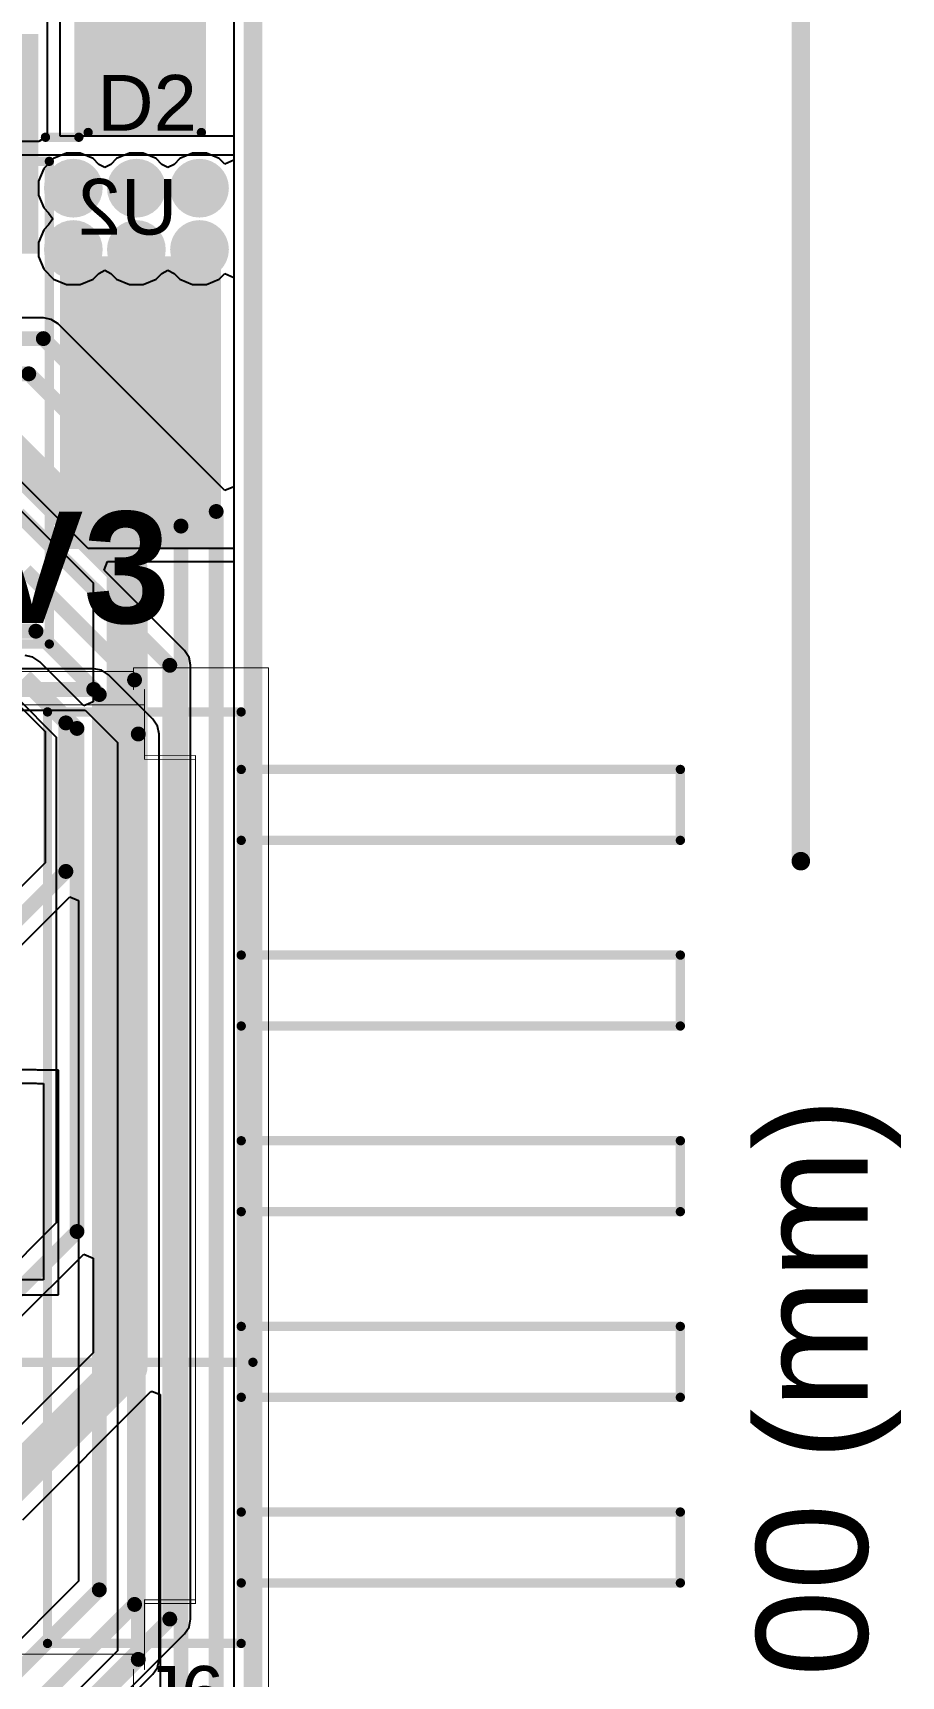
# Model space of a CAD drawing. Header units: inches. Extents: x 90 to 149.8, y 48.7 to 115.2.
# Drawn here: x 137.93 to 149.81, y 69.53 to 92.02 of the extents above; entities that cross this region are included whole.
import ezdxf

# ---------------------------------------------------------------- set-up
doc = ezdxf.new("R2010")
doc.units = ezdxf.units.IN
for name, color, linetype in [('Board_Outline', 56, 'Continuous'), ('Bottom Layer', 5, 'Continuous'), ('Bottom Overlay', 54, 'Continuous'), ('Bottom Paste', 16, 'Continuous'), ('Bottom Solder', 6, 'Continuous'), ('Layer 1', 16, 'Continuous'), ('Layer 2', 76, 'Continuous'), ('Mechanical 1', 6, 'Continuous'), ('Mechanical 2', 216, 'Continuous'), ('Top Layer', 1, 'Continuous'), ('Top Overlay', 2, 'Continuous'), ('Top Solder', 216, 'Continuous'), ('Via Holes', 16, 'Continuous')]:
    doc.layers.add(name, color=color, linetype=linetype)
doc.styles.add('Arial', font='', dxfattribs={"height": 0.2})
doc.styles.add('Arial_Bold', font='', dxfattribs={"height": 0.2})
doc.styles.get('Arial').set_extended_font_data('Arial')
doc.styles.get('Arial_Bold').set_extended_font_data('Arial', bold=True)

msp = doc.modelspace()

# ---------------------------------------------------------------- hatches: boundary and pattern name
at = {"layer": 'Bottom Layer'}
for points in [[(138.608, 93.548), (140.132, 93.548), (140.132, 90.754), (138.608, 90.754)], [(138.399, 85.056), (138.399, 88.856), (140.399, 88.856), (140.399, 85.056)]]:
    msp.add_hatch(color=5, dxfattribs=at).paths.add_polyline_path(points)
h = msp.add_hatch(color=5, dxfattribs=at)
edge = h.paths.add_edge_path()
edge.add_arc((138.481, 89.891), 0.3, 0, 360)
h = msp.add_hatch(color=5, dxfattribs=at)
edge = h.paths.add_edge_path()
edge.add_arc((139.344, 89.891), 0.3, 0, 360)
h = msp.add_hatch(color=5, dxfattribs=at)
edge = h.paths.add_edge_path()
edge.add_arc((140.208, 89.891), 0.3, 0, 360)
h = msp.add_hatch(color=5, dxfattribs=at)
edge = h.paths.add_edge_path()
edge.add_arc((138.481, 89.052), 0.3, 0, 360)
h = msp.add_hatch(color=5, dxfattribs=at)
edge = h.paths.add_edge_path()
edge.add_arc((139.344, 89.052), 0.3, 0, 360)
h = msp.add_hatch(color=5, dxfattribs=at)
edge = h.paths.add_edge_path()
edge.add_arc((140.208, 89.052), 0.3, 0, 360)
at = {"layer": 'Bottom Paste'}
for points in [[(138.608, 93.548), (140.132, 93.548), (140.132, 90.754), (138.608, 90.754)], [(138.399, 85.056), (138.399, 88.856), (140.399, 88.856), (140.399, 85.056)]]:
    msp.add_hatch(color=16, dxfattribs=at).paths.add_polyline_path(points)
at = {"layer": 'Bottom Solder'}
for points in [[(138.506, 93.65), (140.233, 93.65), (140.233, 90.653), (138.506, 90.653)], [(138.298, 84.954), (138.298, 88.957), (140.501, 88.957), (140.501, 84.954)]]:
    msp.add_hatch(color=6, dxfattribs=at).paths.add_polyline_path(points)
h = msp.add_hatch(color=6, dxfattribs=at)
edge = h.paths.add_edge_path()
edge.add_arc((138.481, 89.891), 0.402, 0, 360)
h = msp.add_hatch(color=6, dxfattribs=at)
edge = h.paths.add_edge_path()
edge.add_arc((139.344, 89.891), 0.402, 0, 360)
h = msp.add_hatch(color=6, dxfattribs=at)
edge = h.paths.add_edge_path()
edge.add_arc((140.208, 89.891), 0.402, 0, 360)
h = msp.add_hatch(color=6, dxfattribs=at)
edge = h.paths.add_edge_path()
edge.add_arc((138.481, 89.052), 0.402, 0, 360)
h = msp.add_hatch(color=6, dxfattribs=at)
edge = h.paths.add_edge_path()
edge.add_arc((139.344, 89.052), 0.402, 0, 360)
h = msp.add_hatch(color=6, dxfattribs=at)
edge = h.paths.add_edge_path()
edge.add_arc((140.208, 89.052), 0.402, 0, 360)
at = {"layer": 'Layer 1'}
h = msp.add_hatch(color=16, dxfattribs=at)
edge = h.paths.add_edge_path()
edge.add_arc((138.481, 89.891), 0.3, 0, 360)
h = msp.add_hatch(color=16, dxfattribs=at)
edge = h.paths.add_edge_path()
edge.add_arc((139.344, 89.891), 0.3, 0, 360)
h = msp.add_hatch(color=16, dxfattribs=at)
edge = h.paths.add_edge_path()
edge.add_arc((140.208, 89.891), 0.3, 0, 360)
h = msp.add_hatch(color=16, dxfattribs=at)
edge = h.paths.add_edge_path()
edge.add_arc((138.481, 89.052), 0.3, 0, 360)
h = msp.add_hatch(color=16, dxfattribs=at)
edge = h.paths.add_edge_path()
edge.add_arc((139.344, 89.052), 0.3, 0, 360)
h = msp.add_hatch(color=16, dxfattribs=at)
edge = h.paths.add_edge_path()
edge.add_arc((140.208, 89.052), 0.3, 0, 360)
at = {"layer": 'Layer 2'}
h = msp.add_hatch(color=76, dxfattribs=at)
edge = h.paths.add_edge_path()
edge.add_arc((138.481, 89.891), 0.3, 0, 360)
h = msp.add_hatch(color=76, dxfattribs=at)
edge = h.paths.add_edge_path()
edge.add_arc((139.344, 89.891), 0.3, 0, 360)
h = msp.add_hatch(color=76, dxfattribs=at)
edge = h.paths.add_edge_path()
edge.add_arc((140.208, 89.891), 0.3, 0, 360)
h = msp.add_hatch(color=76, dxfattribs=at)
edge = h.paths.add_edge_path()
edge.add_arc((138.481, 89.052), 0.3, 0, 360)
h = msp.add_hatch(color=76, dxfattribs=at)
edge = h.paths.add_edge_path()
edge.add_arc((139.344, 89.052), 0.3, 0, 360)
h = msp.add_hatch(color=76, dxfattribs=at)
edge = h.paths.add_edge_path()
edge.add_arc((140.208, 89.052), 0.3, 0, 360)
at = {"layer": 'Top Layer'}
h = msp.add_hatch(color=1, dxfattribs=at)
edge = h.paths.add_edge_path()
edge.add_arc((138.481, 89.891), 0.3, 0, 360)
h = msp.add_hatch(color=1, dxfattribs=at)
edge = h.paths.add_edge_path()
edge.add_arc((139.344, 89.891), 0.3, 0, 360)
h = msp.add_hatch(color=1, dxfattribs=at)
edge = h.paths.add_edge_path()
edge.add_arc((140.208, 89.891), 0.3, 0, 360)
h = msp.add_hatch(color=1, dxfattribs=at)
edge = h.paths.add_edge_path()
edge.add_arc((138.481, 89.052), 0.3, 0, 360)
h = msp.add_hatch(color=1, dxfattribs=at)
edge = h.paths.add_edge_path()
edge.add_arc((139.344, 89.052), 0.3, 0, 360)
h = msp.add_hatch(color=1, dxfattribs=at)
edge = h.paths.add_edge_path()
edge.add_arc((140.208, 89.052), 0.3, 0, 360)
at = {"layer": 'Top Solder'}
msp.add_hatch(color=216, dxfattribs=at).paths.add_polyline_path([(138.004, 88.996), (135.401, 88.996), (135.401, 91.999), (138.004, 91.999)])
h = msp.add_hatch(color=216, dxfattribs=at)
edge = h.paths.add_edge_path()
edge.add_arc((138.481, 89.891), 0.402, 0, 360)
h = msp.add_hatch(color=216, dxfattribs=at)
edge = h.paths.add_edge_path()
edge.add_arc((139.344, 89.891), 0.402, 0, 360)
h = msp.add_hatch(color=216, dxfattribs=at)
edge = h.paths.add_edge_path()
edge.add_arc((140.208, 89.891), 0.402, 0, 360)
h = msp.add_hatch(color=216, dxfattribs=at)
edge = h.paths.add_edge_path()
edge.add_arc((138.481, 89.052), 0.402, 0, 360)
h = msp.add_hatch(color=216, dxfattribs=at)
edge = h.paths.add_edge_path()
edge.add_arc((139.344, 89.052), 0.402, 0, 360)
h = msp.add_hatch(color=216, dxfattribs=at)
edge = h.paths.add_edge_path()
edge.add_arc((140.208, 89.052), 0.402, 0, 360)
at = {"layer": 'Via Holes'}
h = msp.add_hatch(color=7, dxfattribs=at)
edge = h.paths.add_edge_path()
edge.add_arc((138.481, 89.891), 0.15, 0, 360)
h = msp.add_hatch(color=7, dxfattribs=at)
edge = h.paths.add_edge_path()
edge.add_arc((139.344, 89.891), 0.15, 0, 360)
h = msp.add_hatch(color=7, dxfattribs=at)
edge = h.paths.add_edge_path()
edge.add_arc((140.208, 89.891), 0.15, 0, 360)
h = msp.add_hatch(color=7, dxfattribs=at)
edge = h.paths.add_edge_path()
edge.add_arc((138.481, 89.052), 0.15, 0, 360)
h = msp.add_hatch(color=7, dxfattribs=at)
edge = h.paths.add_edge_path()
edge.add_arc((139.344, 89.052), 0.15, 0, 360)
h = msp.add_hatch(color=7, dxfattribs=at)
edge = h.paths.add_edge_path()
edge.add_arc((140.208, 89.052), 0.15, 0, 360)

# ---------------------------------------------------------------- linework, layer by layer
at = {"layer": 'Board_Outline'}
for points in [[(140.939, 48.827, 0.254, 0.254, 0), (140.939, 98.827, 0.254, 0.254, 0)], [(118.439, 73.827, 0.127, 0.127, 0), (140.939, 73.827, 0.127, 0.127, 0)]]:
    msp.add_lwpolyline(points, format="xyseb", dxfattribs=at)
msp.add_lwpolyline([(140.907, 73.827, 0.0635, 0.0635, 1), (140.971, 73.827, 0.0635, 0.0635, 1)], format="xyseb", close=True, dxfattribs=at)
at = {"layer": 'Bottom Layer'}
for p, q in [((138.122, 96.012), (138.122, 90.602)), ((138.303, 90.602), (138.303, 96.012)), ((140.68, 96.012), (140.68, 90.602)), ((138.007, 90.529), (135.001, 90.529)), ((138.122, 90.602), (138.007, 90.529)), ((140.68, 90.602), (138.303, 90.602)), ((135.001, 90.348), (140.68, 90.348)), ((140.68, 90.348), (140.68, 84.963)), ((138.684, 84.963), (137.668, 85.979)), ((140.68, 84.963), (138.684, 84.963)), ((138.903, 84.664), (138.951, 84.782)), ((138.951, 84.782), (140.68, 84.782)), ((140.68, 84.782), (140.68, 63.295)), ((140.003, 83.564), (138.903, 84.664)), ((140.065, 83.472), (140.003, 83.564)), ((140.003, 83.564), (140.003, 83.564)), ((140.086, 83.363), (140.065, 83.472)), ((140.086, 70.314), (140.086, 83.363)), ((137.702, 82.849), (138.094, 82.457)), ((138.094, 82.457), (138.094, 80.661)), ((138.094, 80.661), (137.298, 79.865)), ((137.701, 79.463), (138.434, 80.196)), ((138.434, 80.196), (138.552, 80.147)), ((138.552, 80.147), (138.552, 70.832)), ((138.552, 70.832), (135.487, 67.767)), ((140.003, 70.112), (140.065, 70.205)), ((140.065, 70.205), (140.086, 70.314)), ((140.086, 70.314), (140.086, 70.314)), ((139.036, 69.146), (140.003, 70.112)), ((140.003, 70.112), (140.003, 70.112))]:
    msp.add_line(p, q, dxfattribs=at)
for points in [[(137.729, 85.435, 0.203, 0.203, 0), (139.802, 83.363, 0.203, 0.203, 0)], [(137.824, 84.658, 0.203, 0.203, 0), (139.319, 83.163, 0.203, 0.203, 0)], [(136.017, 83.83, 0.203, 0.203, 0), (137.969, 83.83, 0.203, 0.203, 0)], [(137.969, 83.83, 0.203, 0.203, 0), (138.836, 82.963, 0.203, 0.203, 0)], [(139.802, 70.314, 0.203, 0.203, 0), (139.802, 83.363, 0.203, 0.203, 0)], [(137.82, 83.134, 0.203, 0.203, 0), (138.379, 82.575, 0.203, 0.203, 0)], [(139.319, 70.514, 0.203, 0.203, 0), (139.319, 83.163, 0.203, 0.203, 0)], [(138.836, 70.714, 0.203, 0.203, 0), (138.836, 82.963, 0.203, 0.203, 0)], [(138.379, 80.543, 0.203, 0.203, 0), (138.379, 82.575, 0.203, 0.203, 0)], [(136.728, 78.892, 0.203, 0.203, 0), (138.379, 80.543, 0.203, 0.203, 0)], [(135.331, 67.208, 0.203, 0.203, 0), (138.836, 70.714, 0.203, 0.203, 0)], [(136.601, 67.796, 0.203, 0.203, 0), (139.319, 70.514, 0.203, 0.203, 0)], [(138.751, 69.264, 0.203, 0.203, 0), (139.802, 70.314, 0.203, 0.203, 0)]]:
    msp.add_lwpolyline(points, format="xyseb", dxfattribs=at)
for points in [[(137.918, 83.83, 0.102, 0.102, 1), (138.02, 83.83, 0.102, 0.102, 1)], [(137.918, 83.83, 0.102, 0.102, 1), (138.02, 83.83, 0.102, 0.102, 1)], [(139.751, 83.363, 0.102, 0.102, 1), (139.852, 83.363, 0.102, 0.102, 1)], [(139.751, 83.363, 0.102, 0.102, 1), (139.852, 83.363, 0.102, 0.102, 1)], [(139.268, 83.163, 0.102, 0.102, 1), (139.37, 83.163, 0.102, 0.102, 1)], [(139.268, 83.163, 0.102, 0.102, 1), (139.37, 83.163, 0.102, 0.102, 1)], [(138.786, 82.963, 0.102, 0.102, 1), (138.887, 82.963, 0.102, 0.102, 1)], [(138.786, 82.963, 0.102, 0.102, 1), (138.887, 82.963, 0.102, 0.102, 1)], [(138.328, 82.575, 0.102, 0.102, 1), (138.43, 82.575, 0.102, 0.102, 1)], [(138.328, 82.575, 0.102, 0.102, 1), (138.43, 82.575, 0.102, 0.102, 1)], [(138.328, 80.543, 0.102, 0.102, 1), (138.43, 80.543, 0.102, 0.102, 1)], [(138.328, 80.543, 0.102, 0.102, 1), (138.43, 80.543, 0.102, 0.102, 1)], [(138.786, 70.714, 0.102, 0.102, 1), (138.887, 70.714, 0.102, 0.102, 1)], [(138.786, 70.714, 0.102, 0.102, 1), (138.887, 70.714, 0.102, 0.102, 1)], [(139.268, 70.514, 0.102, 0.102, 1), (139.37, 70.514, 0.102, 0.102, 1)], [(139.268, 70.514, 0.102, 0.102, 1), (139.37, 70.514, 0.102, 0.102, 1)], [(139.751, 70.314, 0.102, 0.102, 1), (139.852, 70.314, 0.102, 0.102, 1)], [(139.751, 70.314, 0.102, 0.102, 1), (139.852, 70.314, 0.102, 0.102, 1)]]:
    msp.add_lwpolyline(points, format="xyseb", close=True, dxfattribs=at)
at = {"layer": 'Bottom Overlay'}
for points in [[(140.233, 90.653, 0.127, 0.127, 0), (140.233, 93.65, 0.127, 0.127, 0)], [(138.684, 90.653, 0.127, 0.127, 0), (140.233, 90.653, 0.127, 0.127, 0)], [(134.52, 90.258, 0.127, 0.127, 0), (138.153, 90.258, 0.127, 0.127, 0)], [(138.153, 83.654, 0.127, 0.127, 0), (138.153, 90.258, 0.127, 0.127, 0)], [(134.52, 83.654, 0.127, 0.127, 0), (138.153, 83.654, 0.127, 0.127, 0)]]:
    msp.add_lwpolyline(points, format="xyseb", dxfattribs=at)
for points in [[(138.652, 90.653, 0.0635, 0.0635, 1), (138.716, 90.653, 0.0635, 0.0635, 1)], [(140.202, 90.653, 0.0635, 0.0635, 1), (140.265, 90.653, 0.0635, 0.0635, 1)], [(140.202, 90.653, 0.0635, 0.0635, 1), (140.265, 90.653, 0.0635, 0.0635, 1)], [(138.121, 90.258, 0.0635, 0.0635, 1), (138.184, 90.258, 0.0635, 0.0635, 1)], [(138.121, 90.258, 0.0635, 0.0635, 1), (138.184, 90.258, 0.0635, 0.0635, 1)], [(138.121, 83.654, 0.0635, 0.0635, 1), (138.184, 83.654, 0.0635, 0.0635, 1)], [(138.121, 83.654, 0.0635, 0.0635, 1), (138.184, 83.654, 0.0635, 0.0635, 1)]]:
    msp.add_lwpolyline(points, format="xyseb", close=True, dxfattribs=at)
at = {"layer": 'Layer 1'}
for p, q in [((140.68, 93.597), (140.68, 90.274)), ((138.076, 90.161), (138.003, 89.986)), ((138.21, 90.296), (138.076, 90.161)), ((138.386, 90.368), (138.21, 90.296)), ((138.576, 90.368), (138.386, 90.368)), ((138.751, 90.296), (138.576, 90.368)), ((138.83, 90.217), (138.751, 90.296)), ((138.913, 90.175), (138.83, 90.217)), ((138.996, 90.217), (138.913, 90.175)), ((139.074, 90.296), (138.996, 90.217)), ((139.249, 90.368), (139.074, 90.296)), ((139.439, 90.368), (139.249, 90.368)), ((139.615, 90.296), (139.439, 90.368)), ((139.693, 90.217), (139.615, 90.296)), ((139.776, 90.175), (139.693, 90.217)), ((139.859, 90.217), (139.776, 90.175)), ((139.937, 90.296), (139.859, 90.217)), ((140.113, 90.368), (139.937, 90.296)), ((140.303, 90.368), (140.113, 90.368)), ((140.479, 90.296), (140.303, 90.368)), ((140.553, 90.221), (140.479, 90.296)), ((140.68, 90.274), (140.553, 90.221)), ((138.003, 89.986), (138.003, 89.796)), ((138.003, 89.796), (138.076, 89.62)), ((138.076, 89.62), (138.141, 89.554)), ((138.141, 89.554), (138.2, 89.471)), ((138.076, 89.323), (138.003, 89.147)), ((138.141, 89.389), (138.076, 89.323)), ((138.2, 89.471), (138.141, 89.389)), ((138.003, 89.147), (138.003, 88.957)), ((138.003, 88.957), (138.076, 88.782)), ((138.076, 88.782), (138.21, 88.647)), ((138.21, 88.647), (138.386, 88.575)), ((138.576, 88.575), (138.751, 88.647)), ((138.751, 88.647), (138.83, 88.726)), ((138.83, 88.726), (138.913, 88.768)), ((138.913, 88.768), (138.996, 88.726)), ((138.996, 88.726), (139.074, 88.647)), ((139.074, 88.647), (139.249, 88.575)), ((139.439, 88.575), (139.615, 88.647)), ((139.615, 88.647), (139.693, 88.726)), ((139.693, 88.726), (139.776, 88.768)), ((139.776, 88.768), (139.859, 88.726)), ((139.859, 88.726), (139.937, 88.647)), ((139.937, 88.647), (140.113, 88.575)), ((140.303, 88.575), (140.479, 88.647)), ((140.479, 88.647), (140.553, 88.722)), ((140.553, 88.722), (140.68, 88.669)), ((140.68, 88.669), (140.68, 85.807)), ((138.386, 88.575), (138.576, 88.575)), ((139.249, 88.575), (139.439, 88.575)), ((140.113, 88.575), (140.303, 88.575)), ((138.071, 88.118), (129.946, 88.118)), ((138.18, 88.096), (138.071, 88.118)), ((138.071, 88.118), (138.071, 88.118)), ((138.273, 88.035), (138.18, 88.096)), ((140.553, 85.754), (138.273, 88.035)), ((136.967, 86.275), (138.751, 84.491)), ((140.68, 85.807), (140.553, 85.754)), ((138.751, 84.491), (138.751, 82.862)), ((137.929, 83.474), (137.82, 83.495)), ((138.022, 83.412), (137.929, 83.474)), ((138.624, 82.809), (138.022, 83.412)), ((137.702, 82.926), (138.247, 82.381)), ((138.751, 82.862), (138.624, 82.809)), ((138.247, 82.381), (138.247, 75.734)), ((138.247, 75.734), (137.298, 74.785)), ((137.701, 74.383), (138.624, 75.306)), ((138.624, 75.306), (138.751, 75.253)), ((138.751, 75.253), (138.751, 73.955)), ((138.751, 73.955), (137.129, 72.333)), ((137.788, 71.673), (139.542, 73.427)), ((139.542, 73.427), (139.563, 73.426)), ((139.563, 73.426), (139.669, 73.386)), ((139.669, 73.386), (139.669, 51.426))]:
    msp.add_line(p, q, dxfattribs=at)
for points in [[(129.946, 87.833, 0.203, 0.203, 0), (138.071, 87.833, 0.203, 0.203, 0)], [(138.071, 87.833, 0.203, 0.203, 0), (140.437, 85.468, 0.203, 0.203, 0)], [(129.946, 87.351, 0.203, 0.203, 0), (137.871, 87.351, 0.203, 0.203, 0)], [(137.871, 87.351, 0.203, 0.203, 0), (139.954, 85.268, 0.203, 0.203, 0)], [(137.16, 86.741, 0.559, 0.559, 0), (139.217, 84.684, 0.559, 0.559, 0)], [(140.437, 85.468, 0.203, 0.203, 0), (140.437, 51.029, 0.203, 0.203, 0)], [(139.954, 85.268, 0.203, 0.203, 0), (139.954, 51.308, 0.203, 0.203, 0)], [(139.217, 73.762, 0.559, 0.559, 0), (139.217, 84.684, 0.559, 0.559, 0)], [(137.82, 83.21, 0.203, 0.203, 0), (138.532, 82.499, 0.203, 0.203, 0)], [(138.532, 75.616, 0.203, 0.203, 0), (138.532, 82.499, 0.203, 0.203, 0)], [(136.728, 73.812, 0.203, 0.203, 0), (138.532, 75.616, 0.203, 0.203, 0)], [(136.728, 71.272, 0.559, 0.559, 0), (139.217, 73.762, 0.559, 0.559, 0)]]:
    msp.add_lwpolyline(points, format="xyseb", dxfattribs=at)
for points in [[(138.02, 87.833, 0.102, 0.102, 1), (138.122, 87.833, 0.102, 0.102, 1)], [(138.02, 87.833, 0.102, 0.102, 1), (138.122, 87.833, 0.102, 0.102, 1)], [(137.82, 87.351, 0.102, 0.102, 1), (137.922, 87.351, 0.102, 0.102, 1)], [(137.82, 87.351, 0.102, 0.102, 1), (137.922, 87.351, 0.102, 0.102, 1)], [(140.386, 85.468, 0.102, 0.102, 1), (140.487, 85.468, 0.102, 0.102, 1)], [(140.386, 85.468, 0.102, 0.102, 1), (140.487, 85.468, 0.102, 0.102, 1)], [(139.903, 85.268, 0.102, 0.102, 1), (140.005, 85.268, 0.102, 0.102, 1)], [(139.903, 85.268, 0.102, 0.102, 1), (140.005, 85.268, 0.102, 0.102, 1)], [(139.078, 84.684, 0.279, 0.279, 1), (139.357, 84.684, 0.279, 0.279, 1)], [(139.078, 84.684, 0.279, 0.279, 1), (139.357, 84.684, 0.279, 0.279, 1)], [(138.481, 82.499, 0.102, 0.102, 1), (138.582, 82.499, 0.102, 0.102, 1)], [(138.481, 82.499, 0.102, 0.102, 1), (138.582, 82.499, 0.102, 0.102, 1)], [(138.481, 75.616, 0.102, 0.102, 1), (138.582, 75.616, 0.102, 0.102, 1)], [(138.481, 75.616, 0.102, 0.102, 1), (138.582, 75.616, 0.102, 0.102, 1)], [(139.078, 73.762, 0.279, 0.279, 1), (139.357, 73.762, 0.279, 0.279, 1)], [(139.078, 73.762, 0.279, 0.279, 1), (139.357, 73.762, 0.279, 0.279, 1)]]:
    msp.add_lwpolyline(points, format="xyseb", close=True, dxfattribs=at)
at = {"layer": 'Layer 2'}
for p, q in [((140.68, 92.812), (140.68, 58.522)), ((137.944, 77.829), (137.396, 77.829)), ((137.954, 77.827), (137.944, 77.829)), ((137.972, 77.827), (137.954, 77.827)), ((137.989, 77.824), (137.972, 77.827)), ((138.278, 77.824), (137.989, 77.824)), ((138.278, 74.752), (138.278, 77.824)), ((107.155, 77.648), (137.944, 77.648)), ((137.944, 77.648), (137.954, 77.646)), ((137.954, 77.646), (137.972, 77.646)), ((137.972, 77.646), (137.989, 77.642)), ((137.989, 77.642), (138.074, 77.642)), ((138.074, 77.642), (138.074, 74.955)), ((138.074, 74.955), (132.867, 74.955)), ((137.563, 74.752), (138.278, 74.752))]:
    msp.add_line(p, q, dxfattribs=at)
at = {"layer": 'Mechanical 1'}
msp.add_lwpolyline([(148.438, 80.683, 0.254, 0.254, 0), (148.438, 98.827, 0.254, 0.254, 0)], format="xyseb", dxfattribs=at)
msp.add_lwpolyline([(148.374, 80.683, 0.127, 0.127, 1), (148.501, 80.683, 0.127, 0.127, 1)], format="xyseb", close=True, dxfattribs=at)
at = {"layer": 'Mechanical 2'}
for points in [[(128.854, 83.277, 0.0127, 0.0127, 0), (139.304, 83.277, 0.0127, 0.0127, 0)], [(139.304, 83.327, 0.0127, 0.0127, 0), (141.154, 83.327, 0.0127, 0.0127, 0)], [(139.304, 83.031, 0.0127, 0.0127, 0), (139.304, 83.327, 0.0127, 0.0127, 0)], [(141.154, 69.327, 0.0127, 0.0127, 0), (141.154, 83.327, 0.0127, 0.0127, 0)], [(139.454, 82.077, 0.0127, 0.0127, 0), (139.454, 83.031, 0.0127, 0.0127, 0)], [(128.404, 82.822, 0.0127, 0.0127, 0), (139.454, 82.822, 0.0127, 0.0127, 0)], [(139.454, 82.127, 0.0127, 0.0127, 0), (140.154, 82.127, 0.0127, 0.0127, 0)], [(139.454, 82.077, 0.0127, 0.0127, 0), (140.154, 82.077, 0.0127, 0.0127, 0)], [(140.154, 70.527, 0.0127, 0.0127, 0), (140.154, 82.127, 0.0127, 0.0127, 0)], [(139.454, 70.577, 0.0127, 0.0127, 0), (140.154, 70.577, 0.0127, 0.0127, 0)], [(139.454, 69.623, 0.0127, 0.0127, 0), (139.454, 70.577, 0.0127, 0.0127, 0)], [(139.454, 70.527, 0.0127, 0.0127, 0), (140.154, 70.527, 0.0127, 0.0127, 0)], [(128.404, 69.832, 0.0127, 0.0127, 0), (139.454, 69.832, 0.0127, 0.0127, 0)], [(139.304, 69.327, 0.0127, 0.0127, 0), (139.304, 69.623, 0.0127, 0.0127, 0)]]:
    msp.add_lwpolyline(points, format="xyseb", dxfattribs=at)
for points in [[(139.3, 83.327, 0.00635, 0.00635, 1), (139.307, 83.327, 0.00635, 0.00635, 1)], [(139.3, 83.327, 0.00635, 0.00635, 1), (139.307, 83.327, 0.00635, 0.00635, 1)], [(139.3, 83.277, 0.00635, 0.00635, 1), (139.307, 83.277, 0.00635, 0.00635, 1)], [(141.15, 83.327, 0.00635, 0.00635, 1), (141.157, 83.327, 0.00635, 0.00635, 1)], [(141.15, 83.327, 0.00635, 0.00635, 1), (141.157, 83.327, 0.00635, 0.00635, 1)], [(139.3, 83.031, 0.00635, 0.00635, 1), (139.307, 83.031, 0.00635, 0.00635, 1)], [(139.45, 83.031, 0.00635, 0.00635, 1), (139.457, 83.031, 0.00635, 0.00635, 1)], [(139.45, 82.822, 0.00635, 0.00635, 1), (139.457, 82.822, 0.00635, 0.00635, 1)], [(139.45, 82.127, 0.00635, 0.00635, 1), (139.457, 82.127, 0.00635, 0.00635, 1)], [(139.45, 82.077, 0.00635, 0.00635, 1), (139.457, 82.077, 0.00635, 0.00635, 1)], [(139.45, 82.077, 0.00635, 0.00635, 1), (139.457, 82.077, 0.00635, 0.00635, 1)], [(140.15, 82.127, 0.00635, 0.00635, 1), (140.157, 82.127, 0.00635, 0.00635, 1)], [(140.15, 82.127, 0.00635, 0.00635, 1), (140.157, 82.127, 0.00635, 0.00635, 1)], [(140.15, 82.077, 0.00635, 0.00635, 1), (140.157, 82.077, 0.00635, 0.00635, 1)], [(139.45, 70.577, 0.00635, 0.00635, 1), (139.457, 70.577, 0.00635, 0.00635, 1)], [(139.45, 70.577, 0.00635, 0.00635, 1), (139.457, 70.577, 0.00635, 0.00635, 1)], [(139.45, 70.527, 0.00635, 0.00635, 1), (139.457, 70.527, 0.00635, 0.00635, 1)], [(140.15, 70.577, 0.00635, 0.00635, 1), (140.157, 70.577, 0.00635, 0.00635, 1)], [(140.15, 70.527, 0.00635, 0.00635, 1), (140.157, 70.527, 0.00635, 0.00635, 1)], [(140.15, 70.527, 0.00635, 0.00635, 1), (140.157, 70.527, 0.00635, 0.00635, 1)], [(139.45, 69.832, 0.00635, 0.00635, 1), (139.457, 69.832, 0.00635, 0.00635, 1)], [(139.3, 69.623, 0.00635, 0.00635, 1), (139.307, 69.623, 0.00635, 0.00635, 1)], [(139.45, 69.623, 0.00635, 0.00635, 1), (139.457, 69.623, 0.00635, 0.00635, 1)]]:
    msp.add_lwpolyline(points, format="xyseb", close=True, dxfattribs=at)
at = {"layer": 'Top Layer'}
for p, q in [((140.68, 93.164), (140.68, 90.274)), ((138.076, 90.161), (138.003, 89.986)), ((138.21, 90.296), (138.076, 90.161)), ((138.386, 90.368), (138.21, 90.296)), ((138.576, 90.368), (138.386, 90.368)), ((138.751, 90.296), (138.576, 90.368)), ((138.83, 90.217), (138.751, 90.296)), ((138.913, 90.175), (138.83, 90.217)), ((138.996, 90.217), (138.913, 90.175)), ((139.074, 90.296), (138.996, 90.217)), ((139.249, 90.368), (139.074, 90.296)), ((139.439, 90.368), (139.249, 90.368)), ((139.615, 90.296), (139.439, 90.368)), ((139.693, 90.217), (139.615, 90.296)), ((139.776, 90.175), (139.693, 90.217)), ((139.859, 90.217), (139.776, 90.175)), ((139.937, 90.296), (139.859, 90.217)), ((140.113, 90.368), (139.937, 90.296)), ((140.303, 90.368), (140.113, 90.368)), ((140.479, 90.296), (140.303, 90.368)), ((140.553, 90.221), (140.479, 90.296)), ((140.68, 90.274), (140.553, 90.221)), ((138.003, 89.986), (138.003, 89.796)), ((138.003, 89.796), (138.076, 89.62)), ((138.076, 89.62), (138.141, 89.554)), ((138.141, 89.554), (138.2, 89.471)), ((138.076, 89.323), (138.003, 89.147)), ((138.141, 89.389), (138.076, 89.323)), ((138.2, 89.471), (138.141, 89.389)), ((138.003, 89.147), (138.003, 88.957)), ((138.003, 88.957), (138.076, 88.782)), ((138.076, 88.782), (138.21, 88.647)), ((138.21, 88.647), (138.386, 88.575)), ((138.576, 88.575), (138.751, 88.647)), ((138.751, 88.647), (138.83, 88.726)), ((138.83, 88.726), (138.913, 88.768)), ((138.913, 88.768), (138.996, 88.726)), ((138.996, 88.726), (139.074, 88.647)), ((139.074, 88.647), (139.249, 88.575)), ((139.439, 88.575), (139.615, 88.647)), ((139.615, 88.647), (139.693, 88.726)), ((139.693, 88.726), (139.776, 88.768)), ((139.776, 88.768), (139.859, 88.726)), ((139.859, 88.726), (139.937, 88.647)), ((139.937, 88.647), (140.113, 88.575)), ((140.303, 88.575), (140.479, 88.647)), ((140.479, 88.647), (140.553, 88.722)), ((140.553, 88.722), (140.68, 88.669)), ((140.68, 88.669), (140.68, 49.086)), ((138.386, 88.575), (138.576, 88.575)), ((139.249, 88.575), (139.439, 88.575)), ((140.113, 88.575), (140.303, 88.575)), ((138.76, 83.317), (136.346, 83.317)), ((138.869, 83.296), (138.76, 83.317)), ((138.76, 83.317), (138.76, 83.317)), ((138.962, 83.234), (138.869, 83.296)), ((139.571, 82.624), (138.962, 83.234)), ((126.993, 82.748), (138.642, 82.748)), ((138.642, 82.748), (139.085, 82.305)), ((139.633, 82.532), (139.571, 82.624)), ((139.571, 82.624), (139.571, 82.624)), ((139.655, 82.423), (139.633, 82.532)), ((139.085, 82.305), (139.085, 69.88)), ((139.655, 69.762), (139.655, 82.423)), ((139.085, 69.88), (137.983, 68.778)), ((139.633, 69.653), (139.655, 69.762)), ((138.438, 68.427), (139.571, 69.561)), ((139.571, 69.561), (139.633, 69.653)), ((139.571, 69.561), (139.571, 69.561))]:
    msp.add_line(p, q, dxfattribs=at)
for points in [[(126.467, 83.033, 0.203, 0.203, 0), (138.76, 83.033, 0.203, 0.203, 0)], [(138.76, 83.033, 0.203, 0.203, 0), (139.37, 82.423, 0.203, 0.203, 0)], [(139.37, 69.762, 0.203, 0.203, 0), (139.37, 82.423, 0.203, 0.203, 0)], [(137.973, 68.365, 0.203, 0.203, 0), (139.37, 69.762, 0.203, 0.203, 0)]]:
    msp.add_lwpolyline(points, format="xyseb", dxfattribs=at)
for points in [[(138.709, 83.033, 0.102, 0.102, 1), (138.811, 83.033, 0.102, 0.102, 1)], [(138.709, 83.033, 0.102, 0.102, 1), (138.811, 83.033, 0.102, 0.102, 1)], [(139.319, 82.423, 0.102, 0.102, 1), (139.421, 82.423, 0.102, 0.102, 1)], [(139.319, 82.423, 0.102, 0.102, 1), (139.421, 82.423, 0.102, 0.102, 1)], [(139.319, 69.762, 0.102, 0.102, 1), (139.421, 69.762, 0.102, 0.102, 1)], [(139.319, 69.762, 0.102, 0.102, 1), (139.421, 69.762, 0.102, 0.102, 1)]]:
    msp.add_lwpolyline(points, format="xyseb", close=True, dxfattribs=at)
at = {"layer": 'Top Overlay'}
for points in [[(138.557, 90.588, 0.127, 0.127, 0), (138.557, 95.388, 0.127, 0.127, 0)], [(138.1, 90.588, 0.127, 0.127, 0), (138.557, 90.588, 0.127, 0.127, 0)], [(138.128, 82.725, 0.127, 0.127, 0), (140.778, 82.725, 0.127, 0.127, 0)], [(138.128, 82.725, 0.127, 0.127, 0), (138.128, 69.98, 0.127, 0.127, 0)], [(140.778, 82.725, 0.127, 0.127, 0), (140.778, 69.98, 0.127, 0.127, 0)], [(140.779, 81.938, 0.127, 0.127, 0), (146.789, 81.938, 0.127, 0.127, 0)], [(146.789, 80.968, 0.127, 0.127, 0), (146.789, 81.938, 0.127, 0.127, 0)], [(140.779, 80.968, 0.127, 0.127, 0), (146.789, 80.968, 0.127, 0.127, 0)], [(140.779, 79.398, 0.127, 0.127, 0), (146.789, 79.398, 0.127, 0.127, 0)], [(146.789, 78.428, 0.127, 0.127, 0), (146.789, 79.398, 0.127, 0.127, 0)], [(140.779, 78.428, 0.127, 0.127, 0), (146.789, 78.428, 0.127, 0.127, 0)], [(140.779, 76.858, 0.127, 0.127, 0), (146.789, 76.858, 0.127, 0.127, 0)], [(146.789, 75.888, 0.127, 0.127, 0), (146.789, 76.858, 0.127, 0.127, 0)], [(140.779, 75.888, 0.127, 0.127, 0), (146.789, 75.888, 0.127, 0.127, 0)], [(140.779, 74.318, 0.127, 0.127, 0), (146.789, 74.318, 0.127, 0.127, 0)], [(146.789, 73.348, 0.127, 0.127, 0), (146.789, 74.318, 0.127, 0.127, 0)], [(140.779, 73.348, 0.127, 0.127, 0), (146.789, 73.348, 0.127, 0.127, 0)], [(140.779, 71.778, 0.127, 0.127, 0), (146.789, 71.778, 0.127, 0.127, 0)], [(146.789, 70.808, 0.127, 0.127, 0), (146.789, 71.778, 0.127, 0.127, 0)], [(140.779, 70.808, 0.127, 0.127, 0), (146.789, 70.808, 0.127, 0.127, 0)], [(138.128, 69.98, 0.127, 0.127, 0), (140.778, 69.98, 0.127, 0.127, 0)]]:
    msp.add_lwpolyline(points, format="xyseb", dxfattribs=at)
for points in [[(138.068, 90.588, 0.0635, 0.0635, 1), (138.132, 90.588, 0.0635, 0.0635, 1)], [(138.525, 90.588, 0.0635, 0.0635, 1), (138.589, 90.588, 0.0635, 0.0635, 1)], [(138.525, 90.588, 0.0635, 0.0635, 1), (138.589, 90.588, 0.0635, 0.0635, 1)], [(138.096, 82.725, 0.0635, 0.0635, 1), (138.16, 82.725, 0.0635, 0.0635, 1)], [(138.096, 82.725, 0.0635, 0.0635, 1), (138.16, 82.725, 0.0635, 0.0635, 1)], [(140.746, 82.725, 0.0635, 0.0635, 1), (140.81, 82.725, 0.0635, 0.0635, 1)], [(140.746, 82.725, 0.0635, 0.0635, 1), (140.81, 82.725, 0.0635, 0.0635, 1)], [(140.747, 81.938, 0.0635, 0.0635, 1), (140.811, 81.938, 0.0635, 0.0635, 1)], [(146.757, 81.938, 0.0635, 0.0635, 1), (146.821, 81.938, 0.0635, 0.0635, 1)], [(146.757, 81.938, 0.0635, 0.0635, 1), (146.821, 81.938, 0.0635, 0.0635, 1)], [(140.747, 80.968, 0.0635, 0.0635, 1), (140.811, 80.968, 0.0635, 0.0635, 1)], [(146.757, 80.968, 0.0635, 0.0635, 1), (146.821, 80.968, 0.0635, 0.0635, 1)], [(146.757, 80.968, 0.0635, 0.0635, 1), (146.821, 80.968, 0.0635, 0.0635, 1)], [(140.747, 79.398, 0.0635, 0.0635, 1), (140.811, 79.398, 0.0635, 0.0635, 1)], [(146.757, 79.398, 0.0635, 0.0635, 1), (146.821, 79.398, 0.0635, 0.0635, 1)], [(146.757, 79.398, 0.0635, 0.0635, 1), (146.821, 79.398, 0.0635, 0.0635, 1)], [(140.747, 78.428, 0.0635, 0.0635, 1), (140.811, 78.428, 0.0635, 0.0635, 1)], [(146.757, 78.428, 0.0635, 0.0635, 1), (146.821, 78.428, 0.0635, 0.0635, 1)], [(146.757, 78.428, 0.0635, 0.0635, 1), (146.821, 78.428, 0.0635, 0.0635, 1)], [(140.747, 76.858, 0.0635, 0.0635, 1), (140.811, 76.858, 0.0635, 0.0635, 1)], [(146.757, 76.858, 0.0635, 0.0635, 1), (146.821, 76.858, 0.0635, 0.0635, 1)], [(146.757, 76.858, 0.0635, 0.0635, 1), (146.821, 76.858, 0.0635, 0.0635, 1)], [(140.747, 75.888, 0.0635, 0.0635, 1), (140.811, 75.888, 0.0635, 0.0635, 1)], [(146.757, 75.888, 0.0635, 0.0635, 1), (146.821, 75.888, 0.0635, 0.0635, 1)], [(146.757, 75.888, 0.0635, 0.0635, 1), (146.821, 75.888, 0.0635, 0.0635, 1)], [(140.747, 74.318, 0.0635, 0.0635, 1), (140.811, 74.318, 0.0635, 0.0635, 1)], [(146.757, 74.318, 0.0635, 0.0635, 1), (146.82, 74.318, 0.0635, 0.0635, 1)], [(146.757, 74.318, 0.0635, 0.0635, 1), (146.82, 74.318, 0.0635, 0.0635, 1)], [(140.747, 73.348, 0.0635, 0.0635, 1), (140.811, 73.348, 0.0635, 0.0635, 1)], [(146.757, 73.348, 0.0635, 0.0635, 1), (146.82, 73.348, 0.0635, 0.0635, 1)], [(146.757, 73.348, 0.0635, 0.0635, 1), (146.82, 73.348, 0.0635, 0.0635, 1)], [(140.747, 71.778, 0.0635, 0.0635, 1), (140.811, 71.778, 0.0635, 0.0635, 1)], [(146.757, 71.778, 0.0635, 0.0635, 1), (146.821, 71.778, 0.0635, 0.0635, 1)], [(146.757, 71.778, 0.0635, 0.0635, 1), (146.821, 71.778, 0.0635, 0.0635, 1)], [(140.747, 70.808, 0.0635, 0.0635, 1), (140.811, 70.808, 0.0635, 0.0635, 1)], [(146.757, 70.808, 0.0635, 0.0635, 1), (146.821, 70.808, 0.0635, 0.0635, 1)], [(146.757, 70.808, 0.0635, 0.0635, 1), (146.821, 70.808, 0.0635, 0.0635, 1)], [(138.096, 69.98, 0.0635, 0.0635, 1), (138.16, 69.98, 0.0635, 0.0635, 1)], [(138.096, 69.98, 0.0635, 0.0635, 1), (138.16, 69.98, 0.0635, 0.0635, 1)], [(140.746, 69.98, 0.0635, 0.0635, 1), (140.81, 69.98, 0.0635, 0.0635, 1)], [(140.746, 69.98, 0.0635, 0.0635, 1), (140.81, 69.98, 0.0635, 0.0635, 1)]]:
    msp.add_lwpolyline(points, format="xyseb", close=True, dxfattribs=at)

# ---------------------------------------------------------------- texts
at = {"layer": 'Bottom Overlay', "style": 'Arial', "text_generation_flag": 2}
msp.add_text('U2', height=0.762, dxfattribs=at).set_placement((139.903, 89.256))
at = {"layer": 'Mechanical 1', "style": 'Arial'}
msp.add_text('50.00 (mm)', height=1.524, rotation=90, dxfattribs=at).set_placement((149.352, 66.565))
at = {"layer": 'Top Overlay', "style": 'Arial'}
for s, p in [('D2', (138.811, 90.678)), ('J6', (139.421, 68.91))]:
    msp.add_text(s, height=0.762, dxfattribs=at).set_placement(p)
at = {"layer": 'Top Overlay', "style": 'Arial_Bold'}
msp.add_text('3V3', height=1.524, rotation=360, dxfattribs=at).set_placement((136.016, 83.942))

doc.saveas('drawing.dxf')
